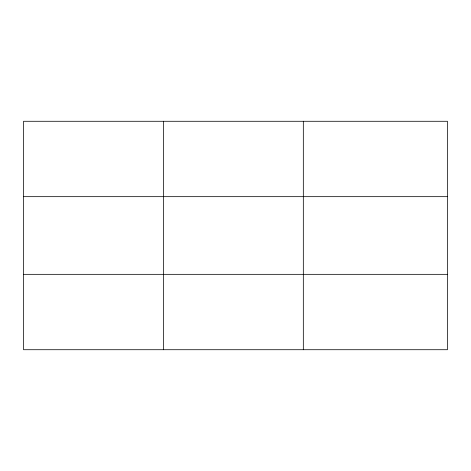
<?xml version="1.0" encoding="UTF-8"?>
<svg xmlns="http://www.w3.org/2000/svg" width="471" height="471" viewBox="0 0 471 471"><rect width="100%" height="100%" fill="white"/><g stroke="black" fill="none" stroke-linecap="round" stroke-linejoin="round"><path stroke-width="0.71" d="M163.437 121.282L163.437 349.717M303.324 121.282L303.324 349.717M447.45 196.666L447.45 121.282L23.55 121.282L23.55 349.717L447.45 349.717L447.45 196.666L23.55 196.666M23.55 274.334L447.45 274.334"/></g></svg>
